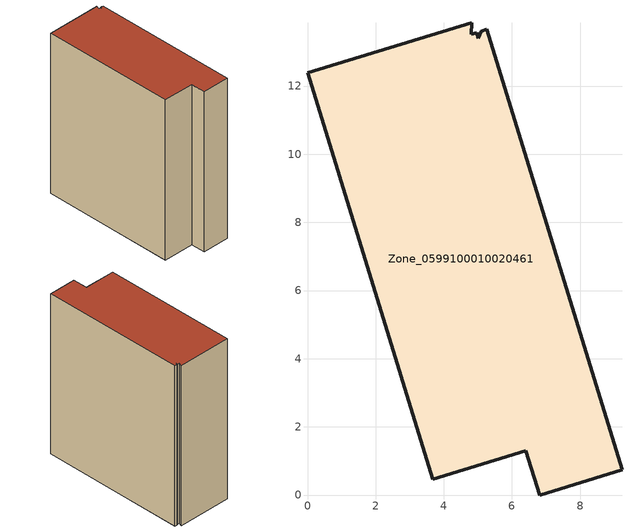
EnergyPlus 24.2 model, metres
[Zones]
Zone_0599100010020461
 floor ground (C_G): 5.01,13.41 5.09,13.61 5.26,13.66 9.23,0.75 6.81,0 6.41,1.3 3.67,0.46 0,12.39 4.81,13.85 4.81,13.52 4.96,13.57 z0
 wall outside (C_F): 4.81,13.85 0,12.39 3.67,0.46 6.41,1.3 6.81,0 9.23,0.75 5.26,13.66 5.09,13.61 5.01,13.41 4.96,13.57 4.81,13.52 4.81,13.85 z0:15.2
 roof outside (C_R): 5.09,13.61 5.01,13.41 4.96,13.57 4.81,13.52 4.81,13.85 0,12.39 3.67,0.46 6.41,1.3 6.81,0 9.23,0.75 5.26,13.66 z15.2
[BUILDING]
Pand.0599100010020461: North Axis=0; Terrain=City; Loads Convergence Tolerance Value=0.04; Temperature Convergence Tolerance Value=0.4; Solar Distribution=FullExterior; Maximum Number of Warmup Days=25; Minimum Number of Warmup Days=1
[Site:Location]
Rotterdam.The.Hague.AP_ZH_NLD Design_Conditions: Latitude=51.96; Longitude=4.45; Time Zone=1; Elevation=-4.5
[SITE:GROUNDTEMPERATURE:BUILDINGSURFACE]
18, 18, 18, 18, 18, 18, 18, 18, 18, 18, 18, 18
[MATERIAL] Thermal Absorptance=0.9; Solar Absorptance=0.7; Visible Absorptance=0.7
Name | Roughness | Thickness | Conductivity | Density | Specific Heat
G.TI.1946 | MediumSmooth | 0.15 | 1 | 540 | 1210
F.TI.1946 | Rough | 0.3 | 0.857143 | 1920 | 840
R.TI.1946 | MediumRough | 0.2 | 0.1 | 1500 | 1000
[CONSTRUCTION]
C_G: G.TI.1946
C_F: F.TI.1946
C_R: R.TI.1946
[ZONE]
Zone_0599100010020461: Type=1; Multiplier=1; Ceiling Height=Autocalculate; Volume=Autocalculate; Floor Area=autocalculate; Part of Total Floor Area=Yes
[ZONEINFILTRATION:DESIGNFLOWRATE]
Infil_Zone_0599100010020461: Zone or ZoneList or Space or SpaceList=Zone_0599100010020461; Schedule=AlwaysOn; Design Flow Rate Calculation Method=Flow/Area; Flow Rate per Floor Area=0.003; Constant Term Coefficient=1; Temperature Term Coefficient=0; Velocity Term Coefficient=0; Velocity Squared Term Coefficient=0
[HVACTEMPLATE:ZONE:IDEALLOADSAIRSYSTEM]
Zone_0599100010020461: Maximum Heating Supply Air Temperature=50; Minimum Cooling Supply Air Temperature=13; Maximum Heating Supply Air Humidity Ratio=0.0156; Minimum Cooling Supply Air Humidity Ratio=0.0077; Heating Limit=NoLimit; Cooling Limit=NoLimit; Dehumidification Control Type=ConstantSensibleHeatRatio; Cooling Sensible Heat Ratio=0.7; Dehumidification Setpoint=60; Humidification Control Type=None; Humidification Setpoint=30; Outdoor Air Method=None; Outdoor Air Flow Rate per Person=0.00944; Outdoor Air Flow Rate per Zone Floor Area=0; Outdoor Air Flow Rate per Zone=0; Demand Controlled Ventilation Type=None; Outdoor Air Economizer Type=NoEconomizer; Heat Recovery Type=None; Sensible Heat Recovery Effectiveness=0.7; Latent Heat Recovery Effectiveness=0.65
[ZONECONTROL:THERMOSTAT]
ThermostatControl_Zone_0599100010020461: Zone or ZoneList=Zone_0599100010020461; Control Type Schedule=DualSetpointControlType; Control 1=Thermostat_Zone_0599100010020461; Temperature Difference Between Cutout And Setpoint=0
[THERMOSTATSETPOINT:DUALSETPOINT]
Thermostat_Zone_0599100010020461: Heating Setpoint Temperature Schedule=HeatingSetpoint_Zone_0599100010020461; Cooling Setpoint Temperature Schedule=CoolingSetpoint_Zone_0599100010020461
[SCHEDULE:COMPACT]
HeatingSetpoint_Zone_0599100010020461: Through: 12/31, For: AllDays, Until: 24:00, 21
CoolingSetpoint_Zone_0599100010020461: Through: 12/31, For: AllDays, Until: 24:00, 24
DualSetpointControlType: Through: 12/31, For: AllDays, Until: 24:00, 4
AlwaysOn: Through: 12/31, For: AllDays, Until: 24:00, 1
